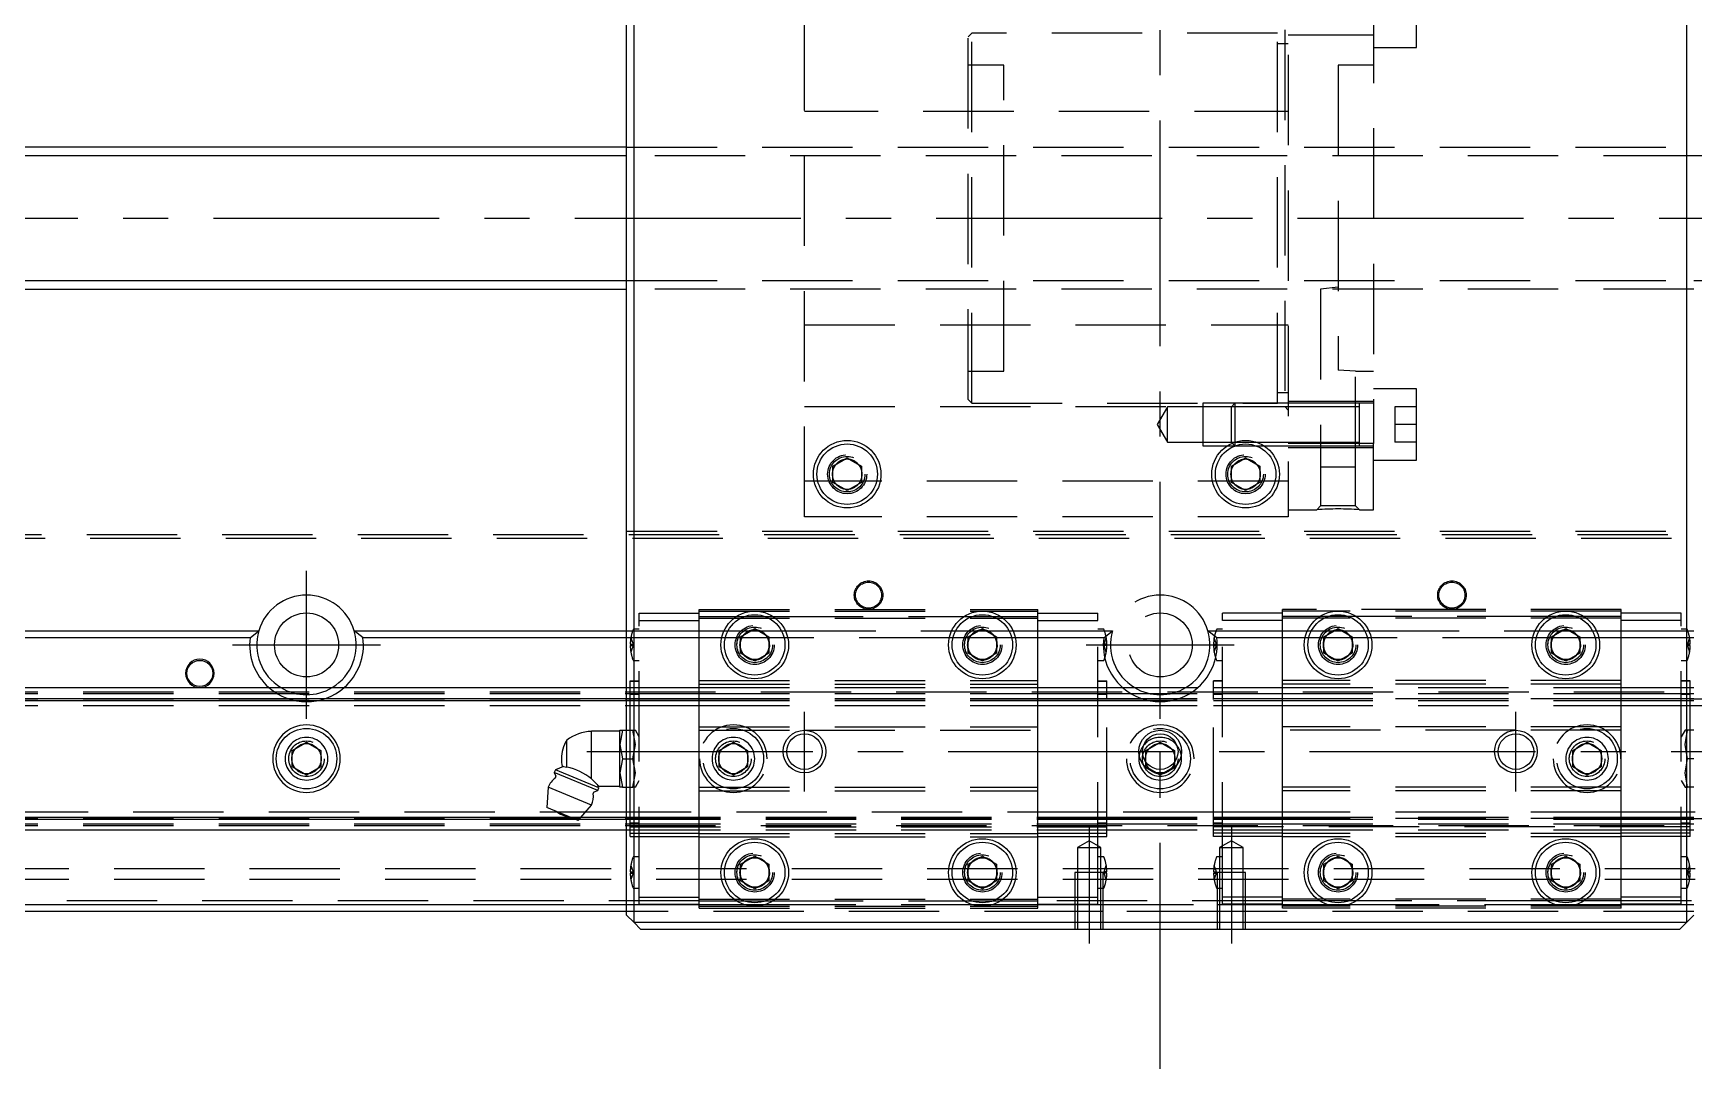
# Model space of a CAD drawing. Extents: x -12 to 1012, y -344 to 120.
# Drawn here: x 221.6 to 455, y -119.6 to 26 of the extents above; entities that cross this region are included whole.
import ezdxf

# ---------------------------------------------------------------- set-up
doc = ezdxf.new("R2010")
doc.units = 0
doc.linetypes.add('CENTER', pattern=[50.8, 31.75, -6.35, 6.35, -6.35])
doc.linetypes.add('DASHED', pattern=[19.05, 12.7, -6.35])
doc.layers.get('0').update_dxf_attribs({"linetype": 'CONTINUOUS'})
doc.layers.add('CENTER', color=1, linetype='CENTER')

msp = doc.modelspace()

# ---------------------------------------------------------------- linework, layer by layer
at = {"color": 7, "linetype": 'CONTINUOUS'}
for p, q in [((306, 99), (306, -99)), ((454, -99), (454, 99)), ((305, -98), (305, 98)), ((305, 10), (28, 10)), ((28, -10), (305, -10)), ((334, -34.85), (336, -33.69)), ((334, -37.15), (334, -34.85)), ((336, -33.69), (338, -34.85)), ((338, -34.85), (338, -37.15)), ((390, -34.85), (392, -33.69)), ((390, -37.15), (390, -34.85)), ((392, -33.69), (394, -34.85)), ((394, -34.85), (394, -37.15)), ((336, -38.31), (334, -37.15)), ((338, -37.15), (336, -38.31)), ((392, -38.31), (390, -37.15)), ((394, -37.15), (392, -38.31)), ((146.71, -58), (253.29, -58)), ((252.06, -59), (253.29, -58)), ((266.71, -58), (305, -58)), ((267.94, -59), (266.71, -58)), ((321, -58.85), (323, -57.69)), ((323, -57.69), (325, -58.85)), ((353, -58.85), (355, -57.69)), ((355, -57.69), (357, -58.85)), ((403, -58.85), (405, -57.69)), ((405, -57.69), (407, -58.85)), ((435, -58.85), (437, -57.69)), ((437, -57.69), (439, -58.85)), ((252.06, -59), (147.94, -59)), ((305, -59), (267.94, -59)), ((321, -61.15), (321, -58.85)), ((325, -58.85), (325, -61.15)), ((353, -61.15), (353, -58.85)), ((357, -58.85), (357, -61.15)), ((403, -61.15), (403, -58.85)), ((407, -58.85), (407, -61.15)), ((435, -61.15), (435, -58.85)), ((439, -58.85), (439, -61.15)), ((323, -62.31), (321, -61.15)), ((325, -61.15), (323, -62.31)), ((355, -62.31), (353, -61.15)), ((357, -61.15), (355, -62.31)), ((405, -62.31), (403, -61.15)), ((407, -61.15), (405, -62.31)), ((437, -62.31), (435, -61.15)), ((439, -61.15), (437, -62.31)), ((0, -66), (305, -66)), ((0, -67.52), (305, -67.52)), ((0, -67.8), (305, -67.8)), ((304.04, -72.15), (300.04, -72.15)), ((300.04, -78.83), (300.04, -72.15)), ((304.04, -74), (304.04, -72)), ((304.04, -72), (304.4, -72)), ((304.4, -72), (304.04, -74)), ((304.4, -72), (305, -72)), ((258, -74.85), (260, -73.69)), ((260, -73.69), (262, -74.85)), ((296.6, -77.18), (296.6, -73.4)), ((304.04, -78), (304.04, -74)), ((304.04, -74), (304.4, -76)), ((258, -77.15), (258, -74.85)), ((262, -74.85), (262, -77.15)), ((304.4, -76), (304.04, -78)), ((304.4, -76), (305, -76)), ((260, -78.31), (258, -77.15)), ((262, -77.15), (260, -78.31)), ((294.98, -77.56), (294.83, -77.93)), ((294.83, -77.93), (295.04, -78.44)), ((300.93, -80.45), (294.83, -77.93)), ((296.1, -77.09), (294.98, -77.56)), ((301.08, -80.08), (294.98, -77.56)), ((295.94, -77.07), (296.6, -77.18)), ((300.04, -78.83), (301.08, -79.85)), ((304.04, -80), (304.04, -78)), ((304.04, -78), (304.4, -80)), ((293.97, -80), (293.77, -82.84)), ((300.07, -82.53), (293.97, -80)), ((300.42, -80.66), (300.93, -80.45)), ((301.08, -80.08), (300.9, -79.64)), ((300.93, -80.45), (301.08, -80.08)), ((301.08, -79.85), (304.04, -79.85)), ((304.4, -80), (304.04, -80)), ((304.4, -80), (305, -80)), ((298.2, -84.68), (293.77, -82.84)), ((298.2, -84.68), (300.07, -82.53)), ((0, -84.2), (297.05, -84.2)), ((0, -84.48), (297.73, -84.48)), ((0, -86), (305, -86)), ((298.37, -84.48), (305, -84.48)), ((298.62, -84.2), (305, -84.2)), ((321, -90.85), (323, -89.69)), ((321, -93.15), (321, -90.85)), ((323, -89.69), (325, -90.85)), ((325, -90.85), (325, -93.15)), ((353, -90.85), (355, -89.69)), ((353, -93.15), (353, -90.85)), ((355, -89.69), (357, -90.85)), ((357, -90.85), (357, -93.15)), ((403, -90.85), (405, -89.69)), ((403, -93.15), (403, -90.85)), ((405, -89.69), (407, -90.85)), ((407, -90.85), (407, -93.15)), ((435, -90.85), (437, -89.69)), ((435, -93.15), (435, -90.85)), ((437, -89.69), (439, -90.85)), ((439, -90.85), (439, -93.15)), ((323, -94.31), (321, -93.15)), ((325, -93.15), (323, -94.31)), ((355, -94.31), (353, -93.15)), ((357, -93.15), (355, -94.31)), ((405, -94.31), (403, -93.15)), ((407, -93.15), (405, -94.31)), ((437, -94.31), (435, -93.15)), ((439, -93.15), (437, -94.31)), ((1, -96.5), (305, -96.5)), ((305, -97.5), (2, -97.5)), ((306, -99), (305, -98)), ((455, -98), (454, -99)), ((307, -100), (306, -99)), ((306, -99), (454, -99)), ((453, -100), (307, -100)), ((454, -99), (453, -100))]:
    msp.add_line(p, q, dxfattribs=at)
at = {"color": 3, "linetype": 'DASHED'}
for p, q in [((330, -42), (330, 42)), ((398, 42), (398, -42)), ((416, 24.01), (416, 34.01)), ((410, 31.7), (410, -31.7)), ((353.5, 26), (353, 25.5)), ((396.5, 26), (353.5, 26)), ((353.5, -26), (353.5, 26)), ((396.5, -26), (396.5, 26)), ((397.5, 26.5), (397.5, -26.5)), ((398, 25.76), (410, 25.76)), ((353, -25.5), (353, 25.5)), ((398, 24.5), (396.5, 24.5)), ((410, 24.01), (416, 24.01)), ((358, 21.5), (353, 21.5)), ((358, -21.5), (358, 21.5)), ((410, 21.5), (405, 21.5)), ((405, 21.5), (405, -21.36)), ((397.5, 15), (330, 15)), ((398, 15), (397.5, 15)), ((305, 10), (455, 10)), ((455, 8.75), (305, 8.75)), ((305, -8.75), (455, -8.75)), ((455, -10), (305, -10)), ((405, -9.69), (402.54, -10)), ((402.54, -10), (402.59, -9.99)), ((402.54, -10), (402.54, -35)), ((330, -15), (397.5, -15)), ((397.5, -15), (398, -15)), ((397.5, -15), (398, -15)), ((353, -21.5), (358, -21.5)), ((407.46, -21.5), (405, -21.36)), ((407.46, -35), (407.46, -21.5)), ((407.46, -21.5), (410, -21.5)), ((353, -25.5), (353.5, -26)), ((396.5, -24.5), (398, -24.5)), ((416, -24.01), (410, -24.01)), ((416, -34.01), (416, -24.01)), ((330, -26.5), (397.5, -26.5)), ((353.5, -26), (396.5, -26)), ((381, -26.51), (379.56, -29.01)), ((386, -26.51), (381, -26.51)), ((381, -29.01), (381, -26.51)), ((390.5, -26.01), (386, -26.01)), ((386, -26.01), (386, -32.01)), ((390, -26.51), (386, -26.51)), ((390.5, -26.01), (390, -26.51)), ((398, -26.51), (390, -26.51)), ((390, -31.51), (390, -26.51)), ((398, -26.01), (390.5, -26.01)), ((398, -26.01), (390.5, -26.01)), ((390.5, -26.01), (390.5, -31.49)), ((397.5, -26.5), (398, -27)), ((410, -25.76), (398, -25.76)), ((408, -26.01), (398, -26.01)), ((408, -26.51), (398, -26.51)), ((408, -26.01), (408, -26.01)), ((410, -26.01), (408, -26.01)), ((408.01, -26.01), (408, -26.01)), ((408, -26.51), (408, -26.01)), ((408, -32.01), (408, -26.01)), ((408, -31.51), (408, -26.51)), ((416, -26.51), (413, -26.51)), ((413, -26.51), (413, -29.01)), ((379.56, -29.01), (381, -31.51)), ((381, -31.51), (381, -29.01)), ((413, -29.01), (413, -31.51)), ((416, -29.01), (413, -29.01)), ((381, -31.51), (386, -31.51)), ((386, -31.51), (390, -31.51)), ((386, -32.01), (389.42, -32.01)), ((389.42, -32.01), (390.5, -32.01)), ((390, -31.51), (390.12, -31.64)), ((390, -31.51), (390.44, -31.51)), ((390.12, -31.64), (390.5, -32.01)), ((390.44, -31.51), (393.56, -31.51)), ((390.5, -31.49), (390.5, -32.01)), ((390.5, -32.01), (390.53, -32.01)), ((390.5, -32.01), (390.53, -32.01)), ((390.53, -32.01), (393.47, -32.01)), ((390.53, -32.01), (393.47, -32.01)), ((393.47, -32.01), (394.58, -32.01)), ((393.47, -32.01), (394.58, -32.01)), ((393.56, -31.51), (398, -31.51)), ((394.58, -32.01), (398, -32.01)), ((394.58, -32.01), (398, -32.01)), ((398, -31.51), (408, -31.51)), ((410, -31.7), (398, -31.7)), ((398, -32.01), (408, -32.01)), ((398, -32.26), (410, -32.26)), ((408, -32.01), (408, -31.51)), ((408, -32.01), (410, -32.01)), ((408, -32.01), (408, -32.01)), ((408, -32.01), (408.01, -32.01)), ((410, -41), (410, -31.7)), ((416, -31.51), (413, -31.51)), ((407.46, -35), (402.54, -35)), ((402.55, -35), (402.55, -40.45)), ((407.45, -40.45), (407.45, -35)), ((410, -34.01), (416, -34.01)), ((398, -37), (330, -37)), ((333.5, -36), (333.52, -35.7)), ((389.5, -36), (389.52, -35.7)), ((398, -42), (330, -42)), ((398, -41), (402, -41)), ((402.55, -40.45), (402, -41)), ((407.45, -40.45), (402.55, -40.45)), ((408, -41), (407.45, -40.45)), ((408, -41), (410, -41)), ((408, -41), (408, -41)), ((305, -44), (455, -44)), ((0.5, -44.5), (759.5, -44.5)), ((1, -45), (759, -45)), ((306.77, -55.55), (315.2, -55.55)), ((306.77, -56.55), (306.77, -55.55)), ((315.2, -56), (315.2, -55)), ((315.2, -55), (362.8, -55)), ((315.2, -55.25), (362.8, -55.25)), ((315.2, -56), (320.44, -56)), ((315.2, -65), (315.2, -56)), ((320.44, -56), (321.56, -56)), ((321.56, -56), (324.44, -56)), ((324.44, -56), (325.56, -56)), ((325.56, -56), (352.44, -56)), ((352.44, -56), (353.56, -56)), ((353.56, -56), (356.44, -56)), ((356.44, -56), (357.56, -56)), ((357.56, -56), (362.8, -56)), ((362.8, -56), (362.8, -55)), ((362.8, -55.55), (371.23, -55.55)), ((362.8, -65), (362.8, -56)), ((371.23, -56.55), (371.23, -55.55)), ((397.2, -55.55), (388.77, -55.55)), ((388.77, -56.55), (388.77, -55.55)), ((397.2, -56), (397.2, -55)), ((421, -55), (397.2, -55)), ((444.8, -55.25), (397.2, -55.25)), ((397.2, -65), (397.2, -56)), ((402.44, -56), (397.2, -56)), ((403.56, -56), (402.44, -56)), ((406.44, -56), (403.56, -56)), ((407.56, -56), (406.44, -56)), ((434.44, -56), (407.56, -56)), ((444.8, -55), (421, -55)), ((435.56, -56), (434.44, -56)), ((438.44, -56), (435.56, -56)), ((439.56, -56), (438.44, -56)), ((444.8, -56), (439.56, -56)), ((444.8, -56), (444.8, -55)), ((453.23, -55.55), (444.8, -55.55)), ((444.8, -65), (444.8, -56)), ((453.23, -56.55), (453.23, -55.55)), ((305, -58), (305.84, -58)), ((305.84, -58), (306.77, -58)), ((306.77, -57.8), (305.99, -57.8)), ((306.77, -95.45), (306.77, -56.55)), ((306.77, -56.55), (315.2, -56.55)), ((306.77, -58), (315.2, -58)), ((315.2, -56.25), (362.8, -56.25)), ((315.2, -58), (318.69, -58)), ((318.69, -58), (319.25, -58)), ((319.25, -58), (321.11, -58)), ((321.11, -58), (321.5, -58)), ((321.5, -58), (322.36, -58)), ((322.36, -58), (322.46, -58)), ((322.46, -58), (322.5, -58)), ((322.5, -58), (323.5, -58)), ((323.5, -58), (323.54, -58)), ((323.54, -58), (323.64, -58)), ((323.64, -58), (324.5, -58)), ((324.5, -58), (324.89, -58)), ((324.89, -58), (326.75, -58)), ((326.75, -58), (327.31, -58)), ((327.31, -58), (350.69, -58)), ((350.69, -58), (351.25, -58)), ((351.25, -58), (353.11, -58)), ((353.11, -58), (353.5, -58)), ((353.5, -58), (354.36, -58)), ((354.36, -58), (354.46, -58)), ((354.46, -58), (354.5, -58)), ((354.5, -58), (355.5, -58)), ((355.5, -58), (355.54, -58)), ((355.54, -58), (355.64, -58)), ((355.64, -58), (356.5, -58)), ((356.5, -58), (356.89, -58)), ((356.89, -58), (358.75, -58)), ((358.75, -58), (359.31, -58)), ((359.31, -58), (362.8, -58)), ((362.8, -56.55), (371.23, -56.55)), ((362.8, -58), (373.29, -58)), ((371.23, -92), (371.23, -56.55)), ((372.01, -57.8), (371.23, -57.8)), ((372.06, -59), (373.29, -58)), ((386.71, -58), (397.2, -58)), ((387.94, -59), (386.71, -58)), ((388.77, -57.8), (387.99, -57.8)), ((388.77, -92), (388.77, -56.55)), ((397.2, -56.55), (388.77, -56.55)), ((444.8, -56.25), (397.2, -56.25)), ((397.2, -58), (400.69, -58)), ((400.69, -58), (401.25, -58)), ((401.25, -58), (403.11, -58)), ((403.11, -58), (403.5, -58)), ((403.5, -58), (404.36, -58)), ((404.36, -58), (404.46, -58)), ((404.46, -58), (404.5, -58)), ((404.5, -58), (405.5, -58)), ((405.5, -58), (405.54, -58)), ((405.54, -58), (405.64, -58)), ((405.64, -58), (406.5, -58)), ((406.5, -58), (406.89, -58)), ((406.89, -58), (408.75, -58)), ((408.75, -58), (409.31, -58)), ((409.31, -58), (432.69, -58)), ((432.69, -58), (433.25, -58)), ((433.25, -58), (435.11, -58)), ((435.11, -58), (435.5, -58)), ((435.5, -58), (436.36, -58)), ((436.36, -58), (436.46, -58)), ((436.46, -58), (436.5, -58)), ((436.5, -58), (437.5, -58)), ((437.5, -58), (437.54, -58)), ((437.54, -58), (437.64, -58)), ((437.64, -58), (438.5, -58)), ((438.5, -58), (438.89, -58)), ((438.89, -58), (440.75, -58)), ((440.75, -58), (441.31, -58)), ((441.31, -58), (444.8, -58)), ((453.23, -56.55), (444.8, -56.55)), ((444.8, -58), (453.23, -58)), ((453.23, -95.45), (453.23, -56.55)), ((454.01, -57.8), (453.23, -57.8)), ((453.23, -58), (454.16, -58)), ((454.16, -58), (455, -58)), ((305.58, -59), (305, -59)), ((305.5, -59.9), (305.58, -59.9)), ((305.58, -60.1), (305.5, -60.1)), ((305.58, -59), (305.9, -59.9)), ((306.77, -59), (305.58, -59)), ((305.58, -59.9), (305.9, -59.9)), ((305.58, -59.9), (305.58, -60.1)), ((305.9, -60.1), (305.58, -61)), ((305.58, -60.1), (305.9, -60.1)), ((305.9, -59.9), (305.94, -60)), ((305.9, -60.1), (305.94, -60)), ((315.2, -59), (306.77, -59)), ((318.36, -59), (315.2, -59)), ((318.87, -59), (318.36, -59)), ((320.44, -59), (318.87, -59)), ((320.71, -59), (320.44, -59)), ((320.5, -60), (320.53, -59.59)), ((321, -59), (320.71, -59)), ((321.15, -59), (321, -59)), ((321.2, -59), (321.15, -59)), ((324.8, -59), (321.2, -59)), ((324.85, -59), (324.8, -59)), ((325, -59), (324.85, -59)), ((325.29, -59), (325, -59)), ((325.56, -59), (325.29, -59)), ((327.13, -59), (325.56, -59)), ((327.64, -59), (327.13, -59)), ((350.36, -59), (327.64, -59)), ((350.87, -59), (350.36, -59)), ((352.44, -59), (350.87, -59)), ((352.71, -59), (352.44, -59)), ((352.5, -60), (352.53, -59.59)), ((353, -59), (352.71, -59)), ((353.15, -59), (353, -59)), ((353.2, -59), (353.15, -59)), ((356.8, -59), (353.2, -59)), ((356.85, -59), (356.8, -59)), ((357, -59), (356.85, -59)), ((357.29, -59), (357, -59)), ((357.56, -59), (357.29, -59)), ((359.13, -59), (357.56, -59)), ((359.64, -59), (359.13, -59)), ((362.8, -59), (359.64, -59)), ((372.06, -59), (362.8, -59)), ((372.1, -59.9), (372.06, -60)), ((372.1, -60.1), (372.06, -60)), ((372.1, -59.9), (372.42, -59)), ((372.42, -59.9), (372.1, -59.9)), ((372.42, -61), (372.1, -60.1)), ((372.42, -60.1), (372.1, -60.1)), ((372.42, -60.1), (372.42, -59.9)), ((372.42, -59.9), (372.5, -59.9)), ((372.5, -60.1), (372.42, -60.1)), ((387.58, -59.9), (387.5, -59.9)), ((387.5, -60.1), (387.58, -60.1)), ((387.9, -59.9), (387.58, -59)), ((387.58, -59.9), (387.9, -59.9)), ((387.58, -60.1), (387.58, -59.9)), ((387.58, -61), (387.9, -60.1)), ((387.58, -60.1), (387.9, -60.1)), ((387.9, -59.9), (387.94, -60)), ((387.9, -60.1), (387.94, -60)), ((397.2, -59), (387.94, -59)), ((400.36, -59), (397.2, -59)), ((400.87, -59), (400.36, -59)), ((402.44, -59), (400.87, -59)), ((402.71, -59), (402.44, -59)), ((402.5, -60), (402.53, -59.59)), ((403, -59), (402.71, -59)), ((403.15, -59), (403, -59)), ((403.2, -59), (403.15, -59)), ((406.8, -59), (403.2, -59)), ((406.85, -59), (406.8, -59)), ((407, -59), (406.85, -59)), ((407.29, -59), (407, -59)), ((407.56, -59), (407.29, -59)), ((409.13, -59), (407.56, -59)), ((409.64, -59), (409.13, -59)), ((432.36, -59), (409.64, -59)), ((432.87, -59), (432.36, -59)), ((434.44, -59), (432.87, -59)), ((434.71, -59), (434.44, -59)), ((434.5, -60), (434.53, -59.59)), ((435, -59), (434.71, -59)), ((435.15, -59), (435, -59)), ((435.2, -59), (435.15, -59)), ((438.8, -59), (435.2, -59)), ((438.85, -59), (438.8, -59)), ((439, -59), (438.85, -59)), ((439.29, -59), (439, -59)), ((439.56, -59), (439.29, -59)), ((441.13, -59), (439.56, -59)), ((441.64, -59), (441.13, -59)), ((444.8, -59), (441.64, -59)), ((453.23, -59), (444.8, -59)), ((454.42, -59), (453.23, -59)), ((454.1, -59.9), (454.06, -60)), ((454.1, -60.1), (454.06, -60)), ((454.42, -59), (454.1, -59.9)), ((454.42, -59.9), (454.1, -59.9)), ((454.1, -60.1), (454.42, -61)), ((454.42, -60.1), (454.1, -60.1)), ((455, -59), (454.42, -59)), ((454.5, -59.9), (454.42, -59.9)), ((454.42, -59.9), (454.42, -60.1)), ((454.42, -60.1), (454.5, -60.1)), ((305.99, -62.2), (306.77, -62.2)), ((371.23, -62.2), (372.01, -62.2)), ((387.99, -62.2), (388.77, -62.2)), ((453.23, -62.2), (454.01, -62.2)), ((305.5, -65.07), (306.77, -65.07)), ((305.5, -67.67), (305.5, -65.07)), ((305.5, -65.08), (306.77, -65.08)), ((315.2, -65), (362.8, -65)), ((315.2, -65.5), (315.2, -65)), ((362.8, -65.5), (362.8, -65)), ((371.23, -65.07), (372.5, -65.07)), ((371.23, -65.08), (372.5, -65.08)), ((372.5, -67.67), (372.5, -65.07)), ((388.77, -65.07), (387.5, -65.07)), ((387.5, -67.67), (387.5, -65.07)), ((388.77, -65.08), (387.5, -65.08)), ((397.2, -65.5), (397.2, -65)), ((444.8, -65), (397.2, -65)), ((444.8, -65.5), (444.8, -65)), ((454.5, -65.07), (453.23, -65.07)), ((454.5, -65.08), (453.23, -65.08)), ((454.5, -67.67), (454.5, -65.07)), ((0, -66.6), (760, -66.6)), ((0, -66.85), (305, -66.85)), ((0, -67.58), (305.5, -67.58)), ((305, -66), (305.5, -66)), ((305, -66.85), (305.5, -66.85)), ((305, -67.52), (305.5, -67.52)), ((305.5, -66), (306.77, -66)), ((305.5, -66.85), (306.77, -66.85)), ((305.5, -66.92), (306.77, -66.92)), ((305.5, -67.52), (306.77, -67.52)), ((305.5, -67.58), (306.77, -67.58)), ((305.5, -72), (305.5, -67.67)), ((306.77, -66), (315.2, -66)), ((306.77, -66.85), (315.2, -66.85)), ((306.77, -67.52), (315.2, -67.52)), ((306.77, -67.58), (315.2, -67.58)), ((315.2, -71.5), (315.2, -65.5)), ((315.2, -65.5), (362.8, -65.5)), ((315.2, -66), (362.8, -66)), ((315.2, -66.85), (362.8, -66.85)), ((315.2, -67.52), (362.8, -67.52)), ((315.2, -67.58), (362.8, -67.58)), ((362.8, -71.5), (362.8, -65.5)), ((362.8, -66), (371.23, -66)), ((362.8, -66.85), (371.23, -66.85)), ((362.8, -67.52), (371.23, -67.52)), ((362.8, -67.58), (371.23, -67.58)), ((371.23, -66), (372.5, -66)), ((371.23, -66.85), (372.5, -66.85)), ((371.23, -66.92), (372.5, -66.92)), ((371.23, -67.52), (372.5, -67.52)), ((371.23, -67.58), (372.5, -67.58)), ((372.5, -66), (387.5, -66)), ((372.5, -66.85), (387.5, -66.85)), ((372.5, -67.52), (387.5, -67.52)), ((372.5, -67.58), (387.5, -67.58)), ((372.5, -84.33), (372.5, -67.67)), ((387.5, -66), (397.2, -66)), ((387.5, -66.85), (397.2, -66.85)), ((387.5, -66.92), (388.77, -66.92)), ((387.5, -67.52), (397.2, -67.52)), ((397.2, -67.58), (387.5, -67.58)), ((387.5, -84.33), (387.5, -67.67)), ((397.2, -71.5), (397.2, -65.5)), ((444.8, -65.5), (397.2, -65.5)), ((397.2, -66), (444.8, -66)), ((397.2, -66.85), (444.8, -66.85)), ((397.2, -67.52), (444.8, -67.52)), ((444.8, -67.58), (397.2, -67.58)), ((444.8, -71.5), (444.8, -65.5)), ((444.8, -66), (453.23, -66)), ((444.8, -66.85), (453.23, -66.85)), ((444.8, -67.52), (453.23, -67.52)), ((453.23, -67.58), (444.8, -67.58)), ((453.23, -66), (454.5, -66)), ((453.23, -66.85), (454.5, -66.85)), ((453.23, -66.92), (454.5, -66.92)), ((453.23, -67.52), (454.5, -67.52)), ((454.5, -67.58), (453.23, -67.58)), ((454.5, -66), (455, -66)), ((454.5, -66.85), (455, -66.85)), ((454.5, -67.52), (455, -67.52)), ((454.5, -67.58), (760, -67.58)), ((454.5, -72), (454.5, -67.67)), ((0, -68.5), (305.5, -68.5)), ((305, -67.8), (305.5, -67.8)), ((305.5, -67.8), (306.77, -67.8)), ((305.5, -68.5), (306.77, -68.5)), ((306.77, -67.8), (315.2, -67.8)), ((306.77, -68.5), (315.2, -68.5)), ((315.2, -67.8), (362.8, -67.8)), ((315.2, -68.5), (362.8, -68.5)), ((362.8, -67.8), (371.23, -67.8)), ((362.8, -68.5), (371.23, -68.5)), ((371.23, -67.8), (372.5, -67.8)), ((371.23, -68.5), (372.5, -68.5)), ((372.5, -67.8), (387.5, -67.8)), ((372.5, -68.5), (387.5, -68.5)), ((387.5, -67.8), (397.2, -67.8)), ((387.5, -68.5), (397.2, -68.5)), ((397.2, -67.8), (444.8, -67.8)), ((397.2, -68.5), (444.8, -68.5)), ((444.8, -67.8), (453.23, -67.8)), ((444.8, -68.5), (453.23, -68.5)), ((453.23, -67.8), (454.5, -67.8)), ((453.23, -68.5), (454.5, -68.5)), ((454.5, -67.8), (455, -67.8)), ((454.5, -68.5), (760, -68.5)), ((305, -72), (305.87, -72)), ((305.5, -80), (305.5, -72)), ((305.87, -72), (306.22, -72)), ((306.22, -74), (305.87, -72)), ((306.77, -72.94), (306.22, -72)), ((315.2, -71.5), (362.8, -71.5)), ((315.2, -72), (315.2, -71.5)), ((315.2, -72), (330, -72)), ((315.2, -80), (315.2, -72)), ((330, -72), (362.8, -72)), ((362.8, -72), (362.8, -71.5)), ((362.8, -80), (362.8, -72)), ((397.2, -72), (397.2, -71.5)), ((444.8, -71.5), (397.2, -71.5)), ((397.2, -80), (397.2, -72)), ((430, -72), (397.2, -72)), ((444.8, -72), (430, -72)), ((444.8, -72), (444.8, -71.5)), ((444.8, -80), (444.8, -72)), ((453.78, -72), (453.23, -72.94)), ((454.13, -72), (453.78, -72)), ((453.78, -74), (454.13, -72)), ((455, -72), (454.13, -72)), ((454.5, -80), (454.5, -72)), ((305.87, -76), (306.22, -74)), ((318, -74.85), (320, -73.69)), ((320, -73.69), (322, -74.85)), ((378, -74.85), (380, -73.69)), ((380, -73.69), (382, -74.85)), ((438, -74.85), (440, -73.69)), ((440, -73.69), (442, -74.85)), ((454.13, -76), (453.78, -74)), ((257.5, -76), (257.53, -75.59)), ((305, -76), (305.87, -76)), ((306.22, -78), (305.87, -76)), ((317.5, -76), (317.53, -75.59)), ((318, -77.15), (318, -74.85)), ((322, -74.85), (322, -77.15)), ((377.5, -76), (377.53, -75.59)), ((378, -76.5), (378, -74.85)), ((378, -77.15), (378, -76.5)), ((382, -74.85), (382, -76.5)), ((382, -76.5), (382, -77.15)), ((437.5, -76), (437.53, -75.59)), ((438, -77.15), (438, -74.85)), ((442, -74.85), (442, -77.15)), ((453.78, -78), (454.13, -76)), ((455, -76), (454.13, -76)), ((305.87, -80), (306.22, -78)), ((306.22, -80), (306.77, -79.06)), ((320, -78.31), (318, -77.15)), ((322, -77.15), (320, -78.31)), ((380, -78.31), (378, -77.15)), ((382, -77.15), (380, -78.31)), ((440, -78.31), (438, -77.15)), ((442, -77.15), (440, -78.31)), ((453.23, -79.06), (453.78, -80)), ((454.13, -80), (453.78, -78)), ((305, -80), (305.87, -80)), ((305.5, -84.33), (305.5, -80)), ((306.22, -80), (305.87, -80)), ((315.2, -80.5), (315.2, -80)), ((315.2, -80), (362.8, -80)), ((315.2, -86.5), (315.2, -80.5)), ((315.2, -80.5), (362.8, -80.5)), ((362.8, -80.5), (362.8, -80)), ((362.8, -86.5), (362.8, -80.5)), ((397.2, -80.5), (397.2, -80)), ((444.8, -80), (397.2, -80)), ((397.2, -86.5), (397.2, -80.5)), ((444.8, -80.5), (397.2, -80.5)), ((444.8, -80.5), (444.8, -80)), ((444.8, -86.5), (444.8, -80.5)), ((453.78, -80), (454.13, -80)), ((455, -80), (454.13, -80)), ((454.5, -84.33), (454.5, -80)), ((305.5, -83.5), (0, -83.5)), ((371.23, -83.5), (305.5, -83.5)), ((372.5, -83.5), (371.23, -83.5)), ((387.5, -83.5), (372.5, -83.5)), ((397.2, -83.5), (387.5, -83.5)), ((444.8, -83.5), (397.2, -83.5)), ((453.23, -83.5), (444.8, -83.5)), ((454.5, -83.5), (453.23, -83.5)), ((760, -83.5), (454.5, -83.5)), ((0, -84.42), (305.5, -84.42)), ((0, -85.15), (305, -85.15)), ((0, -85.4), (760, -85.4)), ((297.05, -84.2), (298.62, -84.2)), ((297.73, -84.48), (298.37, -84.48)), ((305, -84.2), (305.5, -84.2)), ((305, -84.48), (305.5, -84.48)), ((305, -85.15), (305.5, -85.15)), ((305, -86), (305.5, -86)), ((305.5, -84.2), (371.23, -84.2)), ((305.5, -86.93), (305.5, -84.33)), ((305.5, -84.42), (371.23, -84.42)), ((305.5, -84.48), (371.23, -84.48)), ((306.77, -85.08), (305.5, -85.08)), ((305.5, -85.15), (371.23, -85.15)), ((305.5, -85.6), (372.5, -85.6)), ((305.5, -86), (371.23, -86)), ((371.23, -84.2), (372.5, -84.2)), ((371.23, -84.42), (372.5, -84.42)), ((371.23, -84.48), (372.5, -84.48)), ((372.5, -85.08), (371.23, -85.08)), ((371.23, -85.15), (372.5, -85.15)), ((371.23, -86), (372.5, -86)), ((372.5, -84.2), (387.5, -84.2)), ((372.5, -86.93), (372.5, -84.33)), ((372.5, -84.42), (387.5, -84.42)), ((372.5, -84.48), (387.5, -84.48)), ((372.5, -85.15), (387.5, -85.15)), ((372.5, -86), (387.5, -86)), ((387.5, -84.2), (397.2, -84.2)), ((387.5, -86.93), (387.5, -84.33)), ((397.2, -84.42), (387.5, -84.42)), ((387.5, -84.48), (397.2, -84.48)), ((388.77, -85.08), (387.5, -85.08)), ((387.5, -85.15), (397.2, -85.15)), ((454.5, -85.6), (387.5, -85.6)), ((387.5, -86), (397.2, -86)), ((397.2, -84.2), (444.8, -84.2)), ((444.8, -84.42), (397.2, -84.42)), ((397.2, -84.48), (444.8, -84.48)), ((397.2, -85.15), (444.8, -85.15)), ((397.2, -86), (444.8, -86)), ((444.8, -84.2), (453.23, -84.2)), ((453.23, -84.42), (444.8, -84.42)), ((444.8, -84.48), (453.23, -84.48)), ((444.8, -85.15), (453.23, -85.15)), ((444.8, -86), (453.23, -86)), ((453.23, -84.2), (454.5, -84.2)), ((454.5, -84.42), (453.23, -84.42)), ((453.23, -84.48), (454.5, -84.48)), ((454.5, -85.08), (453.23, -85.08)), ((453.23, -85.15), (454.5, -85.15)), ((453.23, -86), (454.5, -86)), ((454.5, -84.2), (455, -84.2)), ((454.5, -86.93), (454.5, -84.33)), ((454.5, -84.42), (760, -84.42)), ((454.5, -84.48), (455, -84.48)), ((454.5, -85.15), (455, -85.15)), ((454.5, -86), (455, -86)), ((305.5, -86.46), (306.77, -86.46)), ((305.5, -86.92), (306.77, -86.92)), ((305.5, -86.93), (306.77, -86.93)), ((306.77, -86.46), (315.2, -86.46)), ((306.77, -86.93), (315.2, -86.93)), ((315.2, -86.5), (362.8, -86.5)), ((315.2, -87), (315.2, -86.5)), ((315.2, -87), (362.8, -87)), ((315.2, -96), (315.2, -87)), ((362.8, -86.46), (371.23, -86.46)), ((362.8, -87), (362.8, -86.5)), ((362.8, -86.93), (371.23, -86.93)), ((362.8, -96), (362.8, -87)), ((370, -87.55), (368.35, -88.5)), ((368.35, -88.5), (368.35, -92)), ((368.35, -88.5), (371.65, -88.5)), ((371.65, -88.5), (370, -87.55)), ((371.23, -86.46), (372.5, -86.46)), ((371.23, -86.92), (372.5, -86.92)), ((371.23, -86.93), (372.5, -86.93)), ((371.65, -92), (371.65, -88.5)), ((388.77, -86.46), (387.5, -86.46)), ((388.77, -86.92), (387.5, -86.92)), ((388.77, -86.93), (387.5, -86.93)), ((390, -87.55), (388.35, -88.5)), ((388.35, -88.5), (388.35, -92)), ((388.35, -88.5), (391.65, -88.5)), ((397.2, -86.46), (388.77, -86.46)), ((397.2, -86.93), (388.77, -86.93)), ((391.65, -88.5), (390, -87.55)), ((391.65, -92), (391.65, -88.5)), ((397.2, -87), (397.2, -86.5)), ((444.8, -86.5), (397.2, -86.5)), ((397.2, -96), (397.2, -87)), ((444.8, -87), (397.2, -87)), ((453.23, -86.46), (444.8, -86.46)), ((444.8, -87), (444.8, -86.5)), ((453.23, -86.93), (444.8, -86.93)), ((444.8, -96), (444.8, -87)), ((454.5, -86.46), (453.23, -86.46)), ((454.5, -86.92), (453.23, -86.92)), ((454.5, -86.93), (453.23, -86.93)), ((305.58, -91), (305.9, -91.9)), ((306.77, -89.8), (305.99, -89.8)), ((372.01, -89.8), (371.23, -89.8)), ((372.1, -91.9), (372.42, -91)), ((387.9, -91.9), (387.58, -91)), ((388.77, -89.8), (387.99, -89.8)), ((454.01, -89.8), (453.23, -89.8)), ((454.42, -91), (454.1, -91.9)), ((760, -91.5), (0, -91.5)), ((760, -93), (0, -93)), ((305.5, -91.9), (305.58, -91.9)), ((305.58, -92.1), (305.5, -92.1)), ((305.58, -91.9), (305.9, -91.9)), ((305.58, -91.9), (305.58, -92.1)), ((305.9, -92.1), (305.58, -93)), ((305.58, -92.1), (305.9, -92.1)), ((305.9, -91.9), (305.94, -92)), ((305.9, -92.1), (305.94, -92)), ((320.5, -92), (320.53, -91.59)), ((352.5, -92), (352.53, -91.59)), ((368, -92), (368, -100)), ((372, -92), (368, -92)), ((368.35, -92), (368.35, -100)), ((371.23, -95.45), (371.23, -92)), ((371.65, -100), (371.65, -92)), ((372, -100), (372, -92)), ((372.1, -91.9), (372.06, -92)), ((372.1, -92.1), (372.06, -92)), ((372.42, -91.9), (372.1, -91.9)), ((372.42, -93), (372.1, -92.1)), ((372.42, -92.1), (372.1, -92.1)), ((372.42, -92.1), (372.42, -91.9)), ((372.42, -91.9), (372.5, -91.9)), ((372.5, -92.1), (372.42, -92.1)), ((387.58, -91.9), (387.5, -91.9)), ((387.5, -92.1), (387.58, -92.1)), ((387.58, -91.9), (387.9, -91.9)), ((387.58, -92.1), (387.58, -91.9)), ((387.58, -93), (387.9, -92.1)), ((387.58, -92.1), (387.9, -92.1)), ((387.9, -91.9), (387.94, -92)), ((387.9, -92.1), (387.94, -92)), ((388, -92), (388, -100)), ((392, -92), (388, -92)), ((388.35, -92), (388.35, -100)), ((388.77, -95.45), (388.77, -92)), ((391.65, -100), (391.65, -92)), ((392, -100), (392, -92)), ((402.5, -92), (402.53, -91.59)), ((434.5, -92), (434.53, -91.59)), ((454.1, -91.9), (454.06, -92)), ((454.1, -92.1), (454.06, -92)), ((454.42, -91.9), (454.1, -91.9)), ((454.1, -92.1), (454.42, -93)), ((454.42, -92.1), (454.1, -92.1)), ((454.5, -91.9), (454.42, -91.9)), ((454.42, -91.9), (454.42, -92.1)), ((454.42, -92.1), (454.5, -92.1)), ((305.99, -94.2), (306.77, -94.2)), ((306.77, -96.45), (306.77, -95.45)), ((306.77, -95.45), (315.2, -95.45)), ((362.8, -95.45), (368, -95.45)), ((368, -95.45), (371.23, -95.45)), ((371.23, -94.2), (372, -94.2)), ((371.23, -96.45), (371.23, -95.45)), ((372, -94.2), (372.01, -94.2)), ((387.99, -94.2), (388, -94.2)), ((388, -94.2), (388.77, -94.2)), ((388.77, -96.45), (388.77, -95.45)), ((392, -95.45), (388.77, -95.45)), ((397.2, -95.45), (392, -95.45)), ((453.23, -95.45), (444.8, -95.45)), ((453.23, -94.2), (454.01, -94.2)), ((453.23, -96.45), (453.23, -95.45)), ((315.2, -96), (0.5, -96)), ((305, -96.5), (315.2, -96.5)), ((368, -97.5), (305, -97.5)), ((306.77, -96.45), (315.2, -96.45)), ((315.2, -95.75), (362.8, -95.75)), ((315.2, -96), (320.44, -96)), ((315.2, -97), (315.2, -96)), ((315.2, -96.5), (321.48, -96.5)), ((315.2, -96.75), (362.8, -96.75)), ((315.2, -97), (362.8, -97)), ((320.44, -96), (321.56, -96)), ((321.48, -96.5), (324.52, -96.5)), ((321.56, -96), (324.44, -96)), ((324.44, -96), (325.56, -96)), ((324.52, -96.5), (353.48, -96.5)), ((325.56, -96), (352.44, -96)), ((352.44, -96), (353.56, -96)), ((353.48, -96.5), (356.52, -96.5)), ((353.56, -96), (356.44, -96)), ((356.44, -96), (357.56, -96)), ((356.52, -96.5), (362.8, -96.5)), ((357.56, -96), (362.8, -96)), ((362.8, -97), (362.8, -96)), ((397.2, -96), (362.8, -96)), ((362.8, -96.45), (368, -96.45)), ((362.8, -96.5), (368, -96.5)), ((368, -96.45), (371.23, -96.45)), ((368, -96.5), (372, -96.5)), ((372, -97.5), (368, -97.5)), ((372, -96.5), (388, -96.5)), ((388, -97.5), (372, -97.5)), ((388, -96.5), (392, -96.5)), ((392, -97.5), (388, -97.5)), ((392, -96.45), (388.77, -96.45)), ((397.2, -96.45), (392, -96.45)), ((392, -96.5), (397.2, -96.5)), ((455, -97.5), (392, -97.5)), ((444.8, -95.75), (397.2, -95.75)), ((397.2, -97), (397.2, -96)), ((402.44, -96), (397.2, -96)), ((397.2, -96.5), (403.48, -96.5)), ((444.8, -96.75), (397.2, -96.75)), ((444.8, -97), (397.2, -97)), ((403.56, -96), (402.44, -96)), ((403.48, -96.5), (406.52, -96.5)), ((406.44, -96), (403.56, -96)), ((407.56, -96), (406.44, -96)), ((406.52, -96.5), (435.48, -96.5)), ((434.44, -96), (407.56, -96)), ((435.56, -96), (434.44, -96)), ((435.48, -96.5), (438.52, -96.5)), ((438.44, -96), (435.56, -96)), ((439.56, -96), (438.44, -96)), ((438.52, -96.5), (444.8, -96.5)), ((444.8, -96), (439.56, -96)), ((444.8, -97), (444.8, -96)), ((759.5, -96), (444.8, -96)), ((453.23, -96.45), (444.8, -96.45)), ((444.8, -96.5), (455, -96.5))]:
    msp.add_line(p, q, dxfattribs=at)
at = {"color": 3, "linetype": 'CONTINUOUS'}
for p, q in [((305, 8.75), (28, 8.75)), ((703, 8.75), (455, 8.75)), ((28, -8.75), (305, -8.75)), ((455, -8.75), (703, -8.75))]:
    msp.add_line(p, q, dxfattribs=at)
at = {"color": 7, "linetype": 'CONTINUOUS'}
for centre, radius in [((336, -36), 4.75), ((336, -36), 4.25), ((392, -36), 4.75), ((392, -36), 4.25), ((260, -60), 4.5), ((323, -60), 4.75), ((323, -60), 4.25), ((355, -60), 4.75), ((355, -60), 4.25), ((405, -60), 4.75), ((405, -60), 4.25), ((437, -60), 4.75), ((437, -60), 4.25), ((260, -76), 4.25), ((380, -75), 3), ((330, -75), 2.5), ((380, -75), 2.5), ((430, -75), 2.5), ((323, -92), 4.75), ((323, -92), 4.25), ((355, -92), 4.75), ((355, -92), 4.25), ((405, -92), 4.75), ((405, -92), 4.25), ((437, -92), 4.75), ((437, -92), 4.25)]:
    msp.add_circle(centre, radius, dxfattribs=at)
at = {"color": 3, "linetype": 'DASHED'}
for centre, radius in [((336, -36), 2.75), ((336, -36), 2.5), ((392, -36), 2.75), ((392, -36), 2.5), ((339, -53), 2), ((339, -53), 1.83), ((421, -53), 2), ((421, -53), 1.83), ((380, -60), 4.5), ((323, -60), 2.75), ((323, -60), 2.5), ((323, -60), 2.07), ((355, -60), 2.75), ((355, -60), 2.5), ((355, -60), 2.07), ((405, -60), 2.75), ((405, -60), 2.5), ((405, -60), 2.07), ((437, -60), 2.75), ((437, -60), 2.5), ((437, -60), 2.07), ((320, -76), 4.25), ((380, -76), 4.25), ((440, -76), 4.25), ((260, -76), 2.5), ((320, -76), 2.5), ((380, -76), 2.5), ((440, -76), 2.5), ((323, -92), 2.75), ((323, -92), 2.5), ((323, -92), 2.07), ((355, -92), 2.75), ((355, -92), 2.5), ((355, -92), 2.07), ((405, -92), 2.75), ((405, -92), 2.5), ((405, -92), 2.07), ((437, -92), 2.75), ((437, -92), 2.5), ((437, -92), 2.07)]:
    msp.add_circle(centre, radius, dxfattribs=at)
at = {"color": 3, "linetype": 'CONTINUOUS'}
for centre, radius in [((245, -64), 1.83), ((330, -75), 3), ((430, -75), 3)]:
    msp.add_circle(centre, radius, dxfattribs=at)
at = {"color": 3, "linetype": 'DASHED'}
for centre, radius, start, end in [((336, -36), 2.1, 137.7528, 162.2472), ((336, -36), 2.1, 102.2472, 137.7528), ((336, -36), 2.1, 77.7528, 102.2472), ((336, -36), 2.1, 42.2472, 77.7528), ((336, -36), 2.1, 17.7528, 42.2472), ((392, -36), 2.1, 137.7528, 162.2472), ((392, -36), 2.1, 102.2472, 137.7528), ((392, -36), 2.1, 77.7528, 102.2472), ((392, -36), 2.1, 42.2472, 77.7528), ((392, -36), 2.1, 17.7528, 42.2472), ((336, -36), 2.1, 162.2472, 180), ((336, -36), 2.1, 180, 197.7528), ((336, -36), 2.1, 197.7528, 222.2472), ((336, -36), 2.1, 317.7528, 342.2472), ((336, -36), 2.1, 342.2472, 17.7528), ((392, -36), 2.1, 162.2472, 180), ((392, -36), 2.1, 180, 197.7528), ((392, -36), 2.1, 197.7528, 222.2472), ((392, -36), 2.1, 317.7528, 342.2472), ((392, -36), 2.1, 342.2472, 17.7528), ((336, -36), 2.1, 222.2472, 257.7528), ((336, -36), 2.1, 257.7528, 282.2472), ((336, -36), 2.1, 282.2472, 317.7528), ((392, -36), 2.1, 222.2472, 257.7528), ((392, -36), 2.1, 257.7528, 282.2472), ((392, -36), 2.1, 282.2472, 317.7528), ((405, -84.84), 43.95, 86.0856, 93.9144), ((380, -60), 7, 16.6015, 163.3985), ((311.5, -60), 6, 159.1494, 170.4059), ((305.99, -57.9), 0.1, 90, 159.1494), ((323, -60), 2.1, 102.2472, 137.7528), ((323, -60), 2.06, 105.9141, 134.0859), ((323, -60), 2.06, 74.0859, 105.9141), ((323, -60), 2.1, 77.7528, 102.2472), ((323, -60), 2.1, 42.2472, 77.7528), ((323, -60), 2.06, 45.9141, 74.0859), ((355, -60), 2.1, 102.2472, 137.7528), ((355, -60), 2.06, 105.9141, 134.0859), ((355, -60), 2.06, 74.0859, 105.9141), ((355, -60), 2.1, 77.7528, 102.2472), ((355, -60), 2.1, 42.2472, 77.7528), ((355, -60), 2.06, 45.9141, 74.0859), ((372.01, -57.9), 0.1, 20.8506, 90), ((366.5, -60), 6, 9.5941, 20.8506), ((380, -60), 7, 163.3985, 238.9973), ((380, -60), 7, 301.0027, 16.6015), ((393.5, -60), 6, 159.1494, 170.4059), ((387.99, -57.9), 0.1, 90, 159.1494), ((405, -60), 2.1, 102.2472, 137.7528), ((405, -60), 2.06, 105.9141, 134.0859), ((405, -60), 2.06, 74.0859, 105.9141), ((405, -60), 2.1, 77.7528, 102.2472), ((405, -60), 2.1, 42.2472, 77.7528), ((405, -60), 2.06, 45.9141, 74.0859), ((437, -60), 2.1, 102.2472, 137.7528), ((437, -60), 2.06, 105.9141, 134.0859), ((437, -60), 2.06, 74.0859, 105.9141), ((437, -60), 2.1, 77.7528, 102.2472), ((437, -60), 2.1, 42.2472, 77.7528), ((437, -60), 2.06, 45.9141, 74.0859), ((454.01, -57.9), 0.1, 20.8506, 90), ((448.5, -60), 6, 9.5941, 20.8506), ((311.5, -60), 6, 170.4203, 179.0449), ((311.5, -60), 6, 180.9551, 189.5797), ((323, -60), 2.1, 162.2472, 180), ((323, -60), 2.1, 180, 197.7528), ((323, -60), 2.06, 165.9141, 194.0859), ((323, -60), 2.06, 134.0859, 165.9141), ((323, -60), 2.1, 137.7528, 162.2472), ((323, -60), 2.06, 194.0859, 225.9141), ((323, -60), 2.1, 197.7528, 222.2472), ((323, -60), 2.06, 14.0859, 45.9141), ((323, -60), 2.06, 314.0859, 345.9141), ((323, -60), 2.1, 17.7528, 42.2472), ((323, -60), 2.1, 317.7528, 342.2472), ((323, -60), 2.1, 342.2472, 17.7528), ((323, -60), 2.06, 0, 14.0859), ((323, -60), 2.06, 345.9141, 0), ((355, -60), 2.1, 162.2472, 180), ((355, -60), 2.1, 180, 197.7528), ((355, -60), 2.06, 165.9141, 194.0859), ((355, -60), 2.06, 134.0859, 165.9141), ((355, -60), 2.1, 137.7528, 162.2472), ((355, -60), 2.06, 194.0859, 225.9141), ((355, -60), 2.1, 197.7528, 222.2472), ((355, -60), 2.06, 14.0859, 45.9141), ((355, -60), 2.06, 314.0859, 345.9141), ((355, -60), 2.1, 17.7528, 42.2472), ((355, -60), 2.1, 317.7528, 342.2472), ((355, -60), 2.1, 342.2472, 17.7528), ((355, -60), 2.06, 0, 14.0859), ((355, -60), 2.06, 345.9141, 0), ((380, -60), 8, 172.8192, 228.5904), ((366.5, -60), 6, 0.9551, 9.5797), ((366.5, -60), 6, 350.4203, 359.0449), ((380, -60), 8, 311.4096, 7.1808), ((393.5, -60), 6, 170.4203, 179.0449), ((393.5, -60), 6, 180.9551, 189.5797), ((405, -60), 2.1, 162.2472, 180), ((405, -60), 2.1, 180, 197.7528), ((405, -60), 2.06, 165.9141, 180), ((405, -60), 2.06, 180, 194.0859), ((405, -60), 2.06, 134.0859, 165.9141), ((405, -60), 2.1, 137.7528, 162.2472), ((405, -60), 2.06, 194.0859, 225.9141), ((405, -60), 2.1, 197.7528, 222.2472), ((405, -60), 2.06, 14.0859, 45.9141), ((405, -60), 2.06, 314.0859, 345.9141), ((405, -60), 2.1, 17.7528, 42.2472), ((405, -60), 2.1, 317.7528, 342.2472), ((405, -60), 2.1, 342.2472, 17.7528), ((405, -60), 2.06, 345.9141, 14.0859), ((437, -60), 2.1, 162.2472, 180), ((437, -60), 2.1, 180, 197.7528), ((437, -60), 2.06, 165.9141, 180), ((437, -60), 2.06, 180, 194.0859), ((437, -60), 2.06, 134.0859, 165.9141), ((437, -60), 2.1, 137.7528, 162.2472), ((437, -60), 2.06, 194.0859, 225.9141), ((437, -60), 2.1, 197.7528, 222.2472), ((437, -60), 2.06, 14.0859, 45.9141), ((437, -60), 2.06, 314.0859, 345.9141), ((437, -60), 2.1, 17.7528, 42.2472), ((437, -60), 2.1, 317.7528, 342.2472), ((437, -60), 2.1, 342.2472, 17.7528), ((437, -60), 2.06, 345.9141, 14.0859), ((448.5, -60), 6, 0.9551, 9.5797), ((448.5, -60), 6, 350.4203, 359.0449), ((311.5, -60), 6, 189.5941, 200.8506), ((305.99, -62.1), 0.1, 200.8506, 270), ((323, -60), 2.1, 222.2472, 257.7528), ((323, -60), 2.06, 225.9141, 254.0859), ((323, -60), 2.06, 254.0859, 285.9141), ((323, -60), 2.1, 257.7528, 282.2472), ((323, -60), 2.1, 282.2472, 317.7528), ((323, -60), 2.06, 285.9141, 314.0859), ((355, -60), 2.1, 222.2472, 257.7528), ((355, -60), 2.06, 225.9141, 254.0859), ((355, -60), 2.06, 254.0859, 285.9141), ((355, -60), 2.1, 257.7528, 282.2472), ((355, -60), 2.1, 282.2472, 317.7528), ((355, -60), 2.06, 285.9141, 314.0859), ((372.01, -62.1), 0.1, 270, 339.1494), ((366.5, -60), 6, 339.1494, 350.4059), ((393.5, -60), 6, 189.5941, 200.8506), ((387.99, -62.1), 0.1, 200.8506, 270), ((405, -60), 2.1, 222.2472, 257.7528), ((405, -60), 2.06, 225.9141, 254.0859), ((405, -60), 2.06, 254.0859, 285.9141), ((405, -60), 2.1, 257.7528, 282.2472), ((405, -60), 2.1, 282.2472, 317.7528), ((405, -60), 2.06, 285.9141, 314.0859), ((437, -60), 2.1, 222.2472, 257.7528), ((437, -60), 2.06, 225.9141, 254.0859), ((437, -60), 2.06, 254.0859, 285.9141), ((437, -60), 2.1, 257.7528, 282.2472), ((437, -60), 2.1, 282.2472, 317.7528), ((437, -60), 2.06, 285.9141, 314.0859), ((454.01, -62.1), 0.1, 270, 339.1494), ((448.5, -60), 6, 339.1494, 350.4059), ((260, -60), 8, 228.5904, 311.4096), ((260, -60), 7, 238.9973, 301.0027), ((380, -60), 8, 228.5904, 311.4096), ((380, -60), 7, 238.9973, 301.0027), ((320, -76), 4.75, 0, 180), ((380, -76), 4.75, 0, 180), ((440, -76), 4.75, 0, 180), ((260, -76), 3, 0, 180), ((260, -76), 2.1, 137.7528, 162.2472), ((260, -76), 2.1, 102.2472, 137.7528), ((260, -76), 2.1, 77.7528, 102.2472), ((260, -76), 2.1, 42.2472, 77.7528), ((260, -76), 2.1, 17.7528, 42.2472), ((320, -76), 3, 0, 180), ((320, -76), 2.1, 137.7528, 162.2472), ((320, -76), 2.1, 102.2472, 137.7528), ((320, -76), 2.1, 77.7528, 102.2472), ((320, -76), 2.1, 42.2472, 77.7528), ((320, -76), 2.1, 17.7528, 42.2472), ((380, -76), 3, 141.3178, 180), ((380, -76), 3, 38.6822, 141.3178), ((380, -76), 2.1, 137.7528, 162.2472), ((380, -76), 2.1, 102.2472, 137.7528), ((380, -76), 2.1, 77.7528, 102.2472), ((380, -76), 2.1, 42.2472, 77.7528), ((380, -76), 2.1, 17.7528, 42.2472), ((380, -76), 3, 0, 38.6822), ((440, -76), 3, 0, 180), ((440, -76), 2.1, 137.7528, 162.2472), ((440, -76), 2.1, 102.2472, 137.7528), ((440, -76), 2.1, 77.7528, 102.2472), ((440, -76), 2.1, 42.2472, 77.7528), ((440, -76), 2.1, 17.7528, 42.2472), ((260, -76), 3, 180, 0), ((260, -76), 2.1, 162.2472, 180), ((260, -76), 2.1, 180, 197.7528), ((260, -76), 2.1, 197.7528, 222.2472), ((260, -76), 2.1, 317.7528, 342.2472), ((260, -76), 2.1, 342.2472, 17.7528), ((320, -76), 4.75, 180, 0), ((320, -76), 3, 180, 0), ((320, -76), 2.1, 162.2472, 180), ((320, -76), 2.1, 180, 197.7528), ((320, -76), 2.1, 197.7528, 222.2472), ((320, -76), 2.1, 317.7528, 342.2472), ((320, -76), 2.1, 342.2472, 17.7528), ((380, -76), 4.75, 180, 0), ((380, -76), 3, 180, 0), ((380, -76), 2.1, 162.2472, 180), ((380, -76), 2.1, 180, 191.537), ((380, -76), 2.1, 191.537, 197.7528), ((380, -76), 2.1, 197.7528, 222.2472), ((380, -76), 2.1, 317.7528, 342.2472), ((380, -76), 2.1, 348.463, 17.7528), ((380, -76), 2.1, 342.2472, 348.463), ((440, -76), 4.75, 180, 0), ((440, -76), 3, 180, 0), ((440, -76), 2.1, 162.2472, 180), ((440, -76), 2.1, 180, 197.7528), ((440, -76), 2.1, 197.7528, 222.2472), ((440, -76), 2.1, 317.7528, 342.2472), ((440, -76), 2.1, 342.2472, 17.7528), ((260, -76), 2.1, 222.2472, 257.7528), ((260, -76), 2.1, 257.7528, 282.2472), ((260, -76), 2.1, 282.2472, 317.7528), ((320, -76), 2.1, 222.2472, 257.7528), ((320, -76), 2.1, 257.7528, 282.2472), ((320, -76), 2.1, 282.2472, 317.7528), ((380, -76), 2.1, 222.2472, 257.7528), ((380, -76), 2.1, 257.7528, 282.2472), ((380, -76), 2.1, 282.2472, 317.7528), ((440, -76), 2.1, 222.2472, 257.7528), ((440, -76), 2.1, 257.7528, 282.2472), ((440, -76), 2.1, 282.2472, 317.7528), ((311.5, -92), 6, 170.4203, 179.0449), ((311.5, -92), 6, 159.1494, 170.4059), ((305.99, -89.9), 0.1, 90, 159.1494), ((323, -92), 2.06, 134.0859, 165.9141), ((323, -92), 2.1, 137.7528, 162.2472), ((323, -92), 2.1, 102.2472, 137.7528), ((323, -92), 2.06, 105.9141, 134.0859), ((323, -92), 2.06, 74.0859, 105.9141), ((323, -92), 2.1, 77.7528, 102.2472), ((323, -92), 2.1, 42.2472, 77.7528), ((323, -92), 2.06, 45.9141, 74.0859), ((323, -92), 2.06, 14.0859, 45.9141), ((323, -92), 2.1, 17.7528, 42.2472), ((355, -92), 2.06, 134.0859, 165.9141), ((355, -92), 2.1, 137.7528, 162.2472), ((355, -92), 2.1, 102.2472, 137.7528), ((355, -92), 2.06, 105.9141, 134.0859), ((355, -92), 2.06, 74.0859, 105.9141), ((355, -92), 2.1, 77.7528, 102.2472), ((355, -92), 2.1, 42.2472, 77.7528), ((355, -92), 2.06, 45.9141, 74.0859), ((355, -92), 2.06, 14.0859, 45.9141), ((355, -92), 2.1, 17.7528, 42.2472), ((372.01, -89.9), 0.1, 20.8506, 90), ((366.5, -92), 6, 9.5941, 20.8506), ((366.5, -92), 6, 0.9551, 9.5797), ((393.5, -92), 6, 170.4203, 179.0449), ((393.5, -92), 6, 159.1494, 170.4059), ((387.99, -89.9), 0.1, 90, 159.1494), ((405, -92), 2.06, 134.0859, 165.9141), ((405, -92), 2.1, 137.7528, 162.2472), ((405, -92), 2.1, 102.2472, 137.7528), ((405, -92), 2.06, 105.9141, 134.0859), ((405, -92), 2.06, 74.0859, 105.9141), ((405, -92), 2.1, 77.7528, 102.2472), ((405, -92), 2.1, 42.2472, 77.7528), ((405, -92), 2.06, 45.9141, 74.0859), ((405, -92), 2.06, 14.0859, 45.9141), ((405, -92), 2.1, 17.7528, 42.2472), ((437, -92), 2.06, 134.0859, 165.9141), ((437, -92), 2.1, 137.7528, 162.2472), ((437, -92), 2.1, 102.2472, 137.7528), ((437, -92), 2.06, 105.9141, 134.0859), ((437, -92), 2.06, 74.0859, 105.9141), ((437, -92), 2.1, 77.7528, 102.2472), ((437, -92), 2.1, 42.2472, 77.7528), ((437, -92), 2.06, 45.9141, 74.0859), ((437, -92), 2.06, 14.0859, 45.9141), ((437, -92), 2.1, 17.7528, 42.2472), ((454.01, -89.9), 0.1, 20.8506, 90), ((448.5, -92), 6, 9.5941, 20.8506), ((448.5, -92), 6, 0.9551, 9.5797), ((311.5, -92), 6, 180.9551, 189.5797), ((311.5, -92), 6, 189.5941, 200.8506), ((323, -92), 2.1, 162.2472, 180), ((323, -92), 2.1, 180, 197.7528), ((323, -92), 2.06, 165.9141, 194.0859), ((323, -92), 2.06, 194.0859, 225.9141), ((323, -92), 2.1, 197.7528, 222.2472), ((323, -92), 2.06, 314.0859, 345.9141), ((323, -92), 2.1, 317.7528, 342.2472), ((323, -92), 2.1, 342.2472, 17.7528), ((323, -92), 2.06, 0, 14.0859), ((323, -92), 2.06, 345.9141, 0), ((355, -92), 2.1, 162.2472, 180), ((355, -92), 2.1, 180, 197.7528), ((355, -92), 2.06, 165.9141, 194.0859), ((355, -92), 2.06, 194.0859, 225.9141), ((355, -92), 2.1, 197.7528, 222.2472), ((355, -92), 2.06, 314.0859, 345.9141), ((355, -92), 2.1, 317.7528, 342.2472), ((355, -92), 2.1, 342.2472, 17.7528), ((355, -92), 2.06, 0, 14.0859), ((355, -92), 2.06, 345.9141, 0), ((366.5, -92), 6, 339.1494, 350.4059), ((366.5, -92), 6, 350.4203, 359.0449), ((393.5, -92), 6, 180.9551, 189.5797), ((393.5, -92), 6, 189.5941, 200.8506), ((405, -92), 2.1, 162.2472, 180), ((405, -92), 2.1, 180, 197.7528), ((405, -92), 2.06, 165.9141, 180), ((405, -92), 2.06, 180, 194.0859), ((405, -92), 2.06, 194.0859, 225.9141), ((405, -92), 2.1, 197.7528, 222.2472), ((405, -92), 2.06, 314.0859, 345.9141), ((405, -92), 2.1, 317.7528, 342.2472), ((405, -92), 2.1, 342.2472, 17.7528), ((405, -92), 2.06, 345.9141, 14.0859), ((437, -92), 2.1, 162.2472, 180), ((437, -92), 2.1, 180, 197.7528), ((437, -92), 2.06, 165.9141, 180), ((437, -92), 2.06, 180, 194.0859), ((437, -92), 2.06, 194.0859, 225.9141), ((437, -92), 2.1, 197.7528, 222.2472), ((437, -92), 2.06, 314.0859, 345.9141), ((437, -92), 2.1, 317.7528, 342.2472), ((437, -92), 2.1, 342.2472, 17.7528), ((437, -92), 2.06, 345.9141, 14.0859), ((448.5, -92), 6, 339.1494, 350.4059), ((448.5, -92), 6, 350.4203, 359.0449), ((305.99, -94.1), 0.1, 200.8506, 270), ((323, -92), 2.1, 222.2472, 257.7528), ((323, -92), 2.06, 225.9141, 254.0859), ((323, -92), 2.06, 254.0859, 285.9141), ((323, -92), 2.1, 257.7528, 282.2472), ((323, -92), 2.1, 282.2472, 317.7528), ((323, -92), 2.06, 285.9141, 314.0859), ((355, -92), 2.1, 222.2472, 257.7528), ((355, -92), 2.06, 225.9141, 254.0859), ((355, -92), 2.06, 254.0859, 285.9141), ((355, -92), 2.1, 257.7528, 282.2472), ((355, -92), 2.1, 282.2472, 317.7528), ((355, -92), 2.06, 285.9141, 314.0859), ((372.01, -94.1), 0.1, 270, 339.1494), ((387.99, -94.1), 0.1, 200.8506, 270), ((405, -92), 2.1, 222.2472, 257.7528), ((405, -92), 2.06, 225.9141, 254.0859), ((405, -92), 2.06, 254.0859, 285.9141), ((405, -92), 2.1, 257.7528, 282.2472), ((405, -92), 2.1, 282.2472, 317.7528), ((405, -92), 2.06, 285.9141, 314.0859), ((437, -92), 2.1, 222.2472, 257.7528), ((437, -92), 2.06, 225.9141, 254.0859), ((437, -92), 2.06, 254.0859, 285.9141), ((437, -92), 2.1, 257.7528, 282.2472), ((437, -92), 2.1, 282.2472, 317.7528), ((437, -92), 2.06, 285.9141, 314.0859), ((454.01, -94.1), 0.1, 270, 339.1494)]:
    msp.add_arc(centre, radius, start, end, dxfattribs=at)
at = {"color": 7, "linetype": 'CONTINUOUS'}
for centre, radius, start, end in [((260, -60), 7, 16.6015, 163.3985), ((260, -60), 7, 163.3985, 238.9973), ((260, -60), 7, 301.0027, 16.6015), ((260, -60), 8, 172.8192, 228.5904), ((260, -60), 8, 311.4096, 7.1808), ((245, -64), 2, 270, 180), ((245, -64), 2, 180, 270), ((260, -76), 4.75, 0, 180), ((300.27, -78.15), 6, 92.1786, 127.7262), ((300.52, -76), 4.7, 146.4139, 179.9998), ((260, -76), 4.75, 180, 0), ((300.52, -76), 4.7, 180.0002, 193.1788), ((297.02, -81.27), 3.3, 128.1639, 157.4998), ((294.86, -78.51), 0.2, 308.1612, 22.4985), ((294.97, -85.01), 8, 50.6329, 78.2355), ((297.02, -81.27), 3.3, 337.5002, 6.8361), ((300.49, -80.85), 0.2, 112.5015, 186.8388), ((297.15, -80.95), 3.2, 229.2906, 247.5), ((297.15, -80.95), 3.2, 247.5, 265.7094)]:
    msp.add_arc(centre, radius, start, end, dxfattribs=at)
at = {"layer": 'CENTER', "color": 1, "linetype": 'CENTER'}
for p, q in [((380, -119.6), (380, 119.6)), ((-7.09, 0), (824.35, 0)), ((260, -70.4), (260, -49.6)), ((380, -70.4), (380, -49.6)), ((249.6, -60), (270.4, -60)), ((369.6, -60), (390.4, -60)), ((330, -80.6), (330, -69.4)), ((430, -80.6), (430, -69.4)), ((299.4, -75), (460.6, -75)), ((370, -85.55), (370, -102)), ((390, -85.55), (390, -102))]:
    msp.add_line(p, q, dxfattribs=at)

doc.saveas('drawing.dxf')
